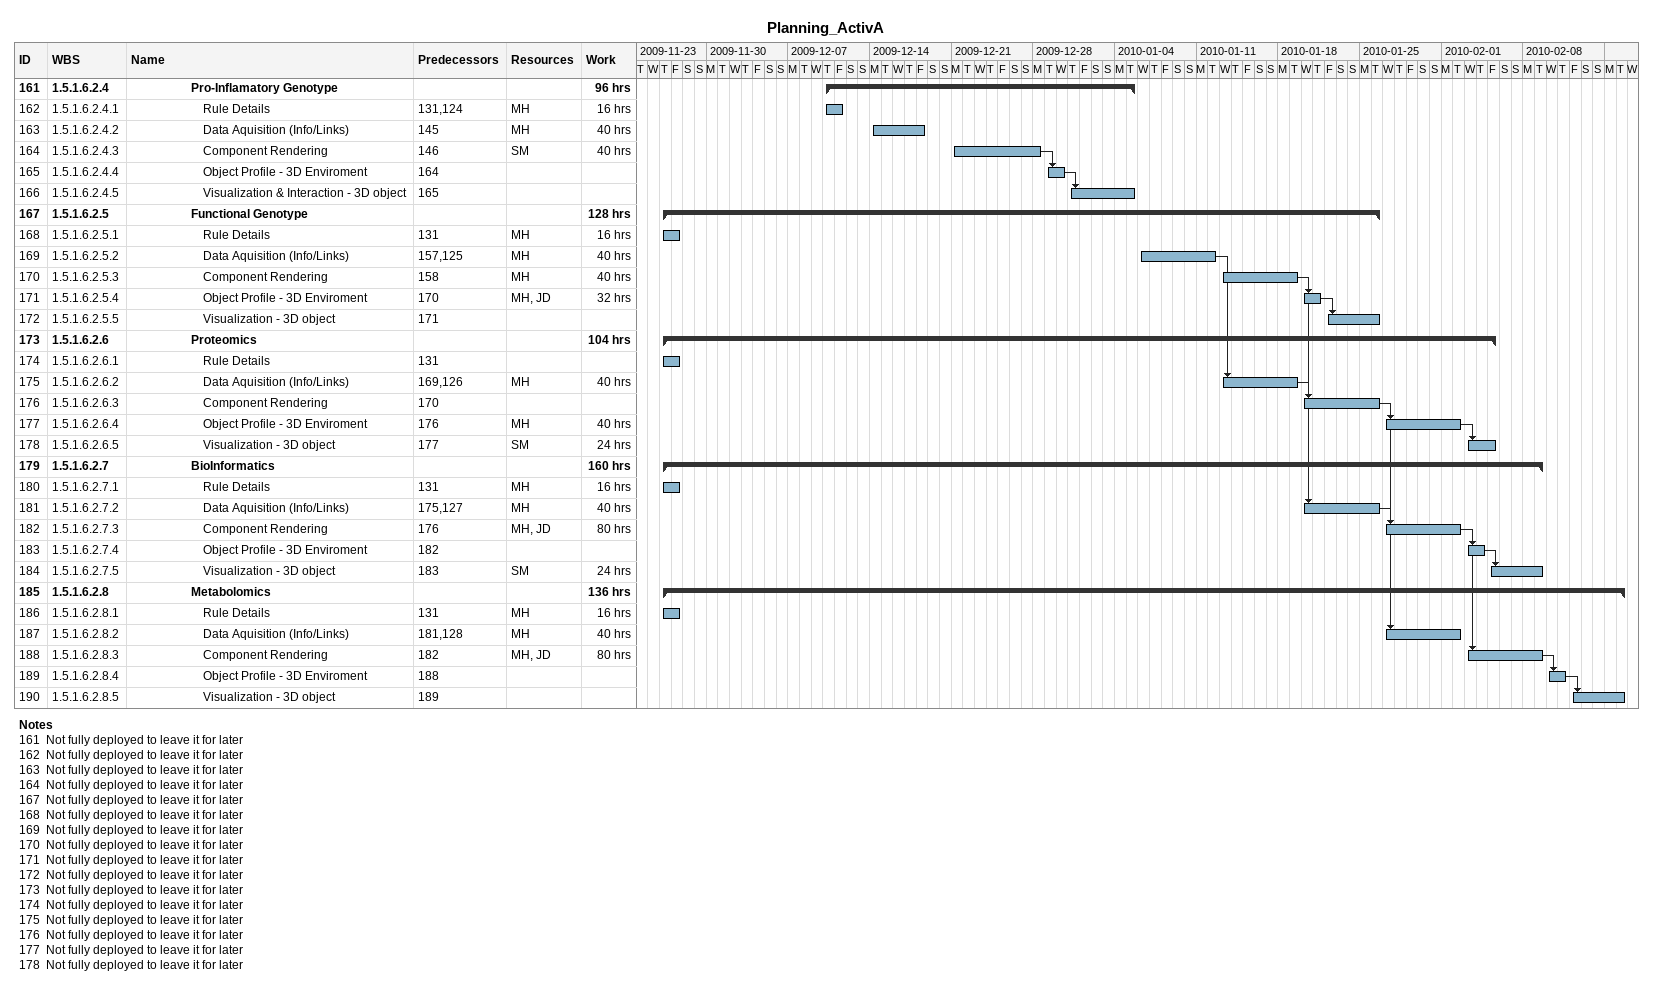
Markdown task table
Planning_ActivA

| ID | WBS | Task | Start | Finish | Predecessors | Resources | Work (h) |
|---|---|---|---|---|---|---|---|
| 161 | 1.5.1.6.2.4 | **Pro-Inflamatory Genotype** | 2009-12-10 | 2010-01-05 |  |  | 96 |
| 162 | 1.5.1.6.2.4.1 | Rule Details | 2009-12-10 | 2009-12-11 | 131, 124 | MH | 16 |
| 163 | 1.5.1.6.2.4.2 | Data Aquisition (Info/Links) | 2009-12-14 | 2009-12-18 | 145 | MH | 40 |
| 164 | 1.5.1.6.2.4.3 | Component Rendering | 2009-12-21 | 2009-12-28 | 146 | SM | 40 |
| 165 | 1.5.1.6.2.4.4 | Object Profile - 3D Enviroment | 2009-12-29 | 2009-12-30 | 164 |  |  |
| 166 | 1.5.1.6.2.4.5 | Visualization & Interaction - 3D object | 2009-12-31 | 2010-01-05 | 165 |  |  |
| 167 | 1.5.1.6.2.5 | **Functional Genotype** | 2009-11-26 | 2010-01-26 |  |  | 128 |
| 168 | 1.5.1.6.2.5.1 | Rule Details | 2009-11-26 | 2009-11-27 | 131 | MH | 16 |
| 169 | 1.5.1.6.2.5.2 | Data Aquisition (Info/Links) | 2010-01-06 | 2010-01-12 | 157, 125 | MH | 40 |
| 170 | 1.5.1.6.2.5.3 | Component Rendering | 2010-01-13 | 2010-01-19 | 158 | MH | 40 |
| 171 | 1.5.1.6.2.5.4 | Object Profile - 3D Enviroment | 2010-01-20 | 2010-01-21 | 170 | MH, JD | 32 |
| 172 | 1.5.1.6.2.5.5 | Visualization - 3D object | 2010-01-22 | 2010-01-26 | 171 |  |  |
| 173 | 1.5.1.6.2.6 | **Proteomics** | 2009-11-26 | 2010-02-05 |  |  | 104 |
| 174 | 1.5.1.6.2.6.1 | Rule Details | 2009-11-26 | 2009-11-27 | 131 |  |  |
| 175 | 1.5.1.6.2.6.2 | Data Aquisition (Info/Links) | 2010-01-13 | 2010-01-19 | 169, 126 | MH | 40 |
| 176 | 1.5.1.6.2.6.3 | Component Rendering | 2010-01-20 | 2010-01-26 | 170 |  |  |
| 177 | 1.5.1.6.2.6.4 | Object Profile - 3D Enviroment | 2010-01-27 | 2010-02-02 | 176 | MH | 40 |
| 178 | 1.5.1.6.2.6.5 | Visualization - 3D object | 2010-02-03 | 2010-02-05 | 177 | SM | 24 |
| 179 | 1.5.1.6.2.7 | **BioInformatics** | 2009-11-26 | 2010-02-09 |  |  | 160 |
| 180 | 1.5.1.6.2.7.1 | Rule Details | 2009-11-26 | 2009-11-27 | 131 | MH | 16 |
| 181 | 1.5.1.6.2.7.2 | Data Aquisition (Info/Links) | 2010-01-20 | 2010-01-26 | 175, 127 | MH | 40 |
| 182 | 1.5.1.6.2.7.3 | Component Rendering | 2010-01-27 | 2010-02-02 | 176 | MH, JD | 80 |
| 183 | 1.5.1.6.2.7.4 | Object Profile - 3D Enviroment | 2010-02-03 | 2010-02-04 | 182 |  |  |
| 184 | 1.5.1.6.2.7.5 | Visualization - 3D object | 2010-02-05 | 2010-02-09 | 183 | SM | 24 |
| 185 | 1.5.1.6.2.8 | **Metabolomics** | 2009-11-26 | 2010-02-16 |  |  | 136 |
| 186 | 1.5.1.6.2.8.1 | Rule Details | 2009-11-26 | 2009-11-27 | 131 | MH | 16 |
| 187 | 1.5.1.6.2.8.2 | Data Aquisition (Info/Links) | 2010-01-27 | 2010-02-02 | 181, 128 | MH | 40 |
| 188 | 1.5.1.6.2.8.3 | Component Rendering | 2010-02-03 | 2010-02-09 | 182 | MH, JD | 80 |
| 189 | 1.5.1.6.2.8.4 | Object Profile - 3D Enviroment | 2010-02-10 | 2010-02-11 | 188 |  |  |
| 190 | 1.5.1.6.2.8.5 | Visualization - 3D object | 2010-02-12 | 2010-02-16 | 189 |  |  |

Notes
- 161: Not fully deployed to leave it for later
- 162: Not fully deployed to leave it for later
- 163: Not fully deployed to leave it for later
- 164: Not fully deployed to leave it for later
- 167: Not fully deployed to leave it for later
- 168: Not fully deployed to leave it for later
- 169: Not fully deployed to leave it for later
- 170: Not fully deployed to leave it for later
- 171: Not fully deployed to leave it for later
- 172: Not fully deployed to leave it for later
- 173: Not fully deployed to leave it for later
- 174: Not fully deployed to leave it for later
- 175: Not fully deployed to leave it for later
- 176: Not fully deployed to leave it for later
- 177: Not fully deployed to leave it for later
- 178: Not fully deployed to leave it for later
